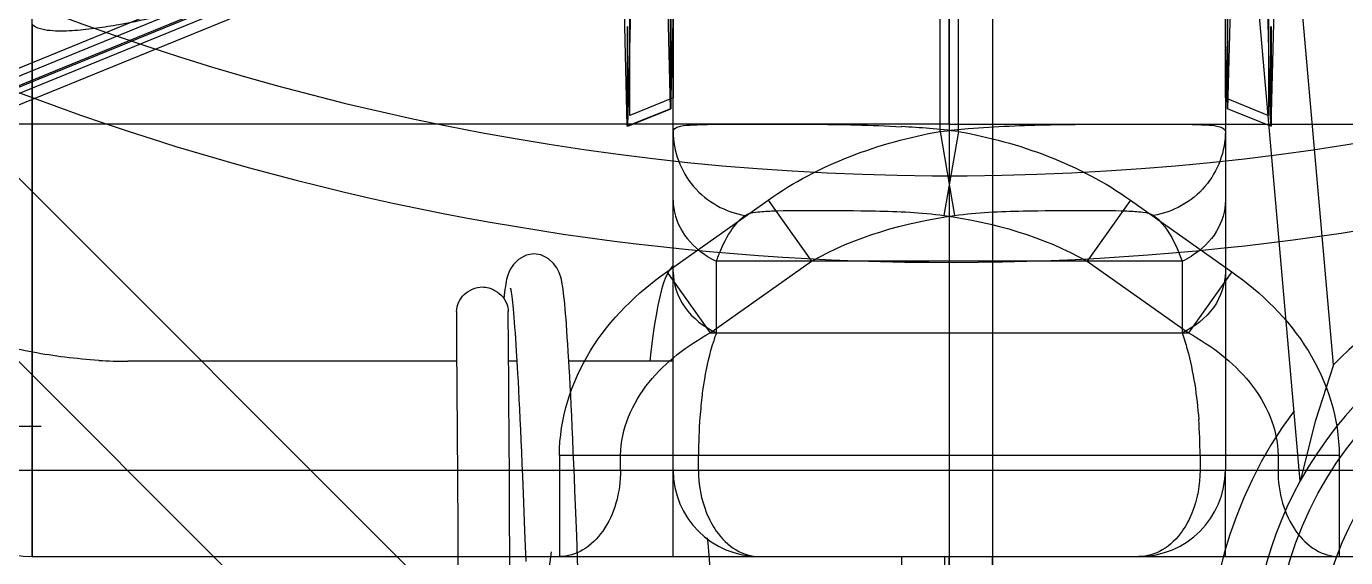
# Model space of a CAD drawing. Header units: millimetres. Extents: x -97344 to -49824, y -57049 to -40247.
# Drawn here: x -64300.34 to -64285.08, y -52811.9 to -52805.76 of the extents above; entities that cross this region are included whole.
import ezdxf

# ---------------------------------------------------------------- set-up
doc = ezdxf.new("R2010")
doc.units = ezdxf.units.MM
doc.header["$LTSCALE"] = 200
doc.linetypes.add('DOT_CENTER', pattern=[14, 12, -1, 0, -1])
for name, color, linetype in [('03___PRT_ALL_CURVES', 7, 'Continuous'), ('1', 7, 'Continuous'), ('DIM', 3, 'Continuous'), ('LAY0001', 7, 'Continuous'), ('LAY0002', 7, 'Continuous')]:
    doc.layers.add(name, color=color, linetype=linetype)

# ---------------------------------------------------------------- blocks, each defined once
blk = doc.blocks.new('23-D1024-A_DV_LOCATION_PIN_Absen-PL_2__337', base_point=(896.261, -3.18))
at = {"color": 7, "linetype": 'Continuous'}
for p, q in [((896.617, 3.699), (896.595, 3.644)), ((896.847, 3.704), (896.617, 3.699)), ((897.013, 3.547), (896.847, 3.704)), ((905.653, 3.704), (905.487, 3.547)), ((905.883, 3.699), (905.653, 3.704)), ((905.975, 3.457), (905.883, 3.699)), ((896.595, 3.644), (896.525, 3.457)), ((896.747, 3.513), (896.72, 3.436)), ((896.821, 3.569), (896.747, 3.513)), ((896.834, 3.57), (896.821, 3.569)), ((896.952, 3.537), (896.834, 3.57)), ((897.049, 3.464), (896.952, 3.537)), ((897.124, 3.287), (897.013, 3.547)), ((897.039, 3.479), (897.013, 3.547)), ((905.487, 3.547), (905.441, 3.466)), ((905.548, 3.537), (905.451, 3.464)), ((905.487, 3.547), (905.461, 3.479)), ((905.666, 3.57), (905.548, 3.537)), ((905.679, 3.569), (905.666, 3.57)), ((905.753, 3.513), (905.679, 3.569)), ((905.78, 3.436), (905.753, 3.513)), ((896.525, 3.457), (896.403, 3.045)), ((896.72, 3.436), (896.671, 3.28)), ((897.069, 3.433), (897.039, 3.479)), ((897.065, 3.452), (897.049, 3.464)), ((905.441, 3.466), (905.376, 3.287)), ((905.461, 3.479), (905.431, 3.433)), ((905.451, 3.464), (905.436, 3.453)), ((905.829, 3.28), (905.78, 3.436)), ((906.097, 3.045), (905.975, 3.457)), ((896.671, 3.28), (896.609, 3.057)), ((897.169, 3.06), (897.124, 3.287)), ((905.376, 3.287), (905.331, 3.06)), ((905.891, 3.057), (905.829, 3.28)), ((896.609, 3.057), (896.571, 2.897)), ((897.171, 3.044), (897.169, 3.06)), ((905.331, 3.06), (905.329, 3.044)), ((905.929, 2.897), (905.891, 3.057)), ((896.399, 3.03), (896.327, 2.692)), ((896.403, 3.045), (896.399, 3.03)), ((897.201, 2.701), (897.171, 3.044)), ((905.329, 3.044), (905.299, 2.701)), ((906.101, 3.03), (906.097, 3.045)), ((906.164, 2.741), (906.101, 3.03)), ((896.567, 2.883), (896.51, 2.579)), ((896.571, 2.897), (896.567, 2.883)), ((905.933, 2.883), (905.929, 2.897)), ((905.99, 2.579), (905.933, 2.883)), ((896.327, 2.692), (896.261, 2.149)), ((897.209, 2.473), (897.201, 2.701)), ((905.299, 2.701), (905.294, 2.584)), ((906.173, 2.692), (906.164, 2.741)), ((906.239, 2.149), (906.173, 2.692)), ((896.497, 2.489), (896.458, 2.104)), ((896.51, 2.579), (896.497, 2.489)), ((897.213, 2.152), (897.209, 2.473)), ((905.291, 2.473), (905.287, 2.152)), ((905.294, 2.584), (905.291, 2.473)), ((906.003, 2.489), (905.99, 2.579)), ((906.042, 2.104), (906.003, 2.489)), ((896.261, 2.149), (896.261, 1.49)), ((897.213, 1.488), (897.213, 2.152)), ((905.287, 2.152), (905.287, 1.488)), ((906.25, 1.82), (906.239, 2.149)), ((896.458, 2.104), (896.458, 1.535)), ((906.042, 1.535), (906.042, 2.104)), ((906.239, 1.49), (906.25, 1.82)), ((896.458, 1.535), (896.497, 1.15)), ((906.003, 1.15), (906.042, 1.535)), ((896.261, 1.49), (896.327, 0.948)), ((897.209, 1.166), (897.213, 1.488)), ((905.287, 1.488), (905.291, 1.166)), ((906.173, 0.948), (906.239, 1.49)), ((896.497, 1.15), (896.51, 1.06)), ((897.201, 0.938), (897.209, 1.166)), ((905.291, 1.166), (905.294, 1.055)), ((905.99, 1.06), (906.003, 1.15)), ((896.327, 0.948), (896.399, 0.61)), ((896.51, 1.06), (896.567, 0.756)), ((897.171, 0.595), (897.201, 0.938)), ((905.294, 1.055), (905.299, 0.938)), ((905.299, 0.938), (905.329, 0.595)), ((905.933, 0.756), (905.99, 1.06)), ((906.164, 0.898), (906.173, 0.948)), ((906.101, 0.61), (906.164, 0.898)), ((896.567, 0.756), (896.571, 0.742)), ((896.571, 0.742), (896.609, 0.583)), ((905.891, 0.583), (905.929, 0.742)), ((905.929, 0.742), (905.933, 0.756)), ((896.399, 0.61), (896.403, 0.594)), ((896.403, 0.594), (896.525, 0.183)), ((896.609, 0.583), (896.671, 0.359)), ((897.124, 0.353), (897.169, 0.58)), ((897.169, 0.58), (897.171, 0.595)), ((905.329, 0.595), (905.331, 0.58)), ((905.331, 0.58), (905.376, 0.353)), ((905.829, 0.359), (905.891, 0.583)), ((905.975, 0.183), (906.097, 0.594)), ((906.097, 0.594), (906.101, 0.61)), ((896.671, 0.359), (896.72, 0.203)), ((897.013, 0.092), (897.124, 0.353)), ((905.376, 0.353), (905.441, 0.173)), ((905.78, 0.203), (905.829, 0.359)), ((896.525, 0.183), (896.595, -0.005)), ((896.72, 0.203), (896.747, 0.126)), ((896.952, 0.102), (897.049, 0.175)), ((897.039, 0.16), (897.013, 0.092)), ((897.069, 0.206), (897.039, 0.16)), ((897.049, 0.175), (897.065, 0.187)), ((905.431, 0.206), (905.461, 0.16)), ((905.436, 0.187), (905.451, 0.175)), ((905.441, 0.173), (905.487, 0.092)), ((905.451, 0.175), (905.548, 0.102)), ((905.461, 0.16), (905.487, 0.092)), ((905.753, 0.126), (905.78, 0.203)), ((905.883, -0.06), (905.975, 0.183)), ((896.747, 0.126), (896.821, 0.07)), ((896.821, 0.07), (896.834, 0.07)), ((896.834, 0.07), (896.952, 0.102)), ((896.847, -0.064), (897.013, 0.092)), ((905.487, 0.092), (905.653, -0.064)), ((905.548, 0.102), (905.666, 0.07)), ((905.666, 0.07), (905.679, 0.07)), ((905.679, 0.07), (905.753, 0.126)), ((896.595, -0.005), (896.617, -0.06)), ((896.617, -0.06), (896.847, -0.064)), ((905.653, -0.064), (905.883, -0.06))]:
    blk.add_line(p, q, dxfattribs=at)
at = {"color": 140, "linetype": 'Continuous'}
for p, q in [((896.747, 3.513), (896.617, 3.699)), ((896.847, 3.704), (896.952, 3.537)), ((905.548, 3.537), (905.653, 3.704)), ((905.883, 3.699), (905.753, 3.513)), ((896.617, -0.06), (896.747, 0.126)), ((896.952, 0.102), (896.847, -0.064)), ((905.653, -0.064), (905.548, 0.102)), ((905.753, 0.126), (905.883, -0.06))]:
    blk.add_line(p, q, dxfattribs=at)
for radius in [2.276, 1.382]:
    blk.add_circle((901.25, 1.82), radius, dxfattribs=at)
at = {"color": 7, "linetype": 'Continuous'}
for start, end in [(22.0771, 157.9229), (202.0771, 337.9229)]:
    blk.add_arc((901.25, 1.82), 5, start, end, dxfattribs=at)
at = {"color": 140, "linetype": 'Continuous'}
for start, end in [(23.1678, 156.8322), (203.1678, 336.8322)]:
    blk.add_arc((901.25, 1.82), 4.789, start, end, dxfattribs=at)
at = {"layer": '1', "color": 1, "linetype": 'DOT_CENTER'}
for p, q in [((901.25, 8.82), (901.25, -5.18)), ((908.25, 1.82), (894.25, 1.82))]:
    blk.add_line(p, q, dxfattribs=at)
blk = doc.blocks.new('PH_23_COMPONENTS_BASESTAND-0_5m_Absen-PL__347', base_point=(431.261, -23.18))
blk.add_blockref('23-D1024-A_DV_LOCATION_PIN_Absen-PL_2__337', (896.261, -3.18))
blk = doc.blocks.new('23-D1020-B_EXTRUSION-MAIN-BODY_BASESTAND-0_5m_Absen-PL__363', base_point=(418.75, -61.98))
at = {"color": 7, "linetype": 'Continuous'}
for p, q in [((422.809, 1.191), (421.909, 11.472)), ((423.193, 2.534), (422.428, 11.283)), ((419.25, 9.52), (419.25, -47.48)), ((418.75, 9.02), (418.75, -46.98)), ((423.193, 2.534), (422.98, 1.878)), ((422.98, 1.878), (422.809, 1.191))]:
    blk.add_line(p, q, dxfattribs=at)
for radius, start, end in [(5, 45.0001, 135.3483), (4.5, 218.8518, 151.1482), (5, 143.3685, 226.6315), (4.5, 151.1482, 218.8518)]:
    blk.add_arc((426.75, -0.98), radius, start, end, dxfattribs=at)
blk = doc.blocks.new('23-D1023-B_CURAVLE-PLATE-RIGHT_Absen-PL__364', base_point=(865.652, -91.98))
at = {"color": 7, "linetype": 'Continuous'}
for radius, start in [(29.5, 217.5551), (30.5, 248.5714)]:
    blk.add_arc((918.75, 34.22), radius, start, 316.9552, dxfattribs=at)
blk = doc.blocks.new('CAP-SCREW-CYLINDRICAL-HEAD_DIN-912_M5x16_DIN-912_A2-70_STAINLESS-STEEL_4__366', base_point=(422.5, -5.23))
at = {"color": 7, "linetype": 'Continuous'}
for p, q in [((426.75, 1.329), (424.75, 0.174)), ((428.75, 0.174), (426.75, 1.329)), ((424.75, 0.174), (424.75, -2.135)), ((428.75, -2.135), (428.75, 0.174)), ((424.75, -2.135), (426.75, -3.29)), ((426.75, -3.29), (428.75, -2.135))]:
    blk.add_line(p, q, dxfattribs=at)
blk.add_circle((426.75, -0.98), 4.25, dxfattribs=at)
at = {"color": 140, "linetype": 'Continuous'}
blk.add_circle((426.75, -0.98), 3.75, dxfattribs=at)
at = {"color": 7, "linetype": 'Continuous'}
for start, end in [(90, 150), (30, 90), (150, 210), (330, 30), (210, 270), (270, 330)]:
    blk.add_arc((426.75, -0.98), 2.309, start, end, dxfattribs=at)
blk = doc.blocks.new('Top1', base_point=(668.75, -75.52))
at = {"color": 7, "linetype": 'Continuous'}
for p, q in [((400.761, 11.921), (417.468, -4.785)), ((399.7, 10.861), (416.407, -5.846))]:
    blk.add_line(p, q, dxfattribs=at)
at = {"layer": '1', "color": 1, "linetype": 'DOT_CENTER'}
for p, q in [((418.75, 43.169), (418.75, -93.98)), ((918.75, 43.169), (918.75, -93.98))]:
    blk.add_line(p, q, dxfattribs=at)
for name, p in [('23-D1020-B_EXTRUSION-MAIN-BODY_BASESTAND-0_5m_Absen-PL__363', (418.75, -61.98)), ('23-D1023-B_CURAVLE-PLATE-RIGHT_Absen-PL__364', (865.652, -91.98)), ('PH_23_COMPONENTS_BASESTAND-0_5m_Absen-PL__347', (431.261, -23.18)), ('CAP-SCREW-CYLINDRICAL-HEAD_DIN-912_M5x16_DIN-912_A2-70_STAINLESS-STEEL_4__366', (422.5, -5.23))]:
    blk.add_blockref(name, p)
blk = doc.blocks.new('*U1521')
blk.add_blockref('Top1', (0, -50.114))
blk = doc.blocks.new('*U1522')
at = {"layer": 'DIM', "color": 0, "linetype": 'ByBlock', "lineweight": -2, "transparency": 16777216}
for p in [(5000, 0), (5500, 0)]:
    blk.add_blockref('*U1521', p, dxfattribs=at)
blk = doc.blocks.new('2250')
at = {"color": 7, "linetype": 'Continuous'}
for p, q in [((-45592.927, -64435.819), (-45592.932, -64435.862)), ((-45592.929, -64435.86), (-45592.898, -64435.92)), ((-45593.481, -64436.008), (-45593.478, -64436.441)), ((-45592.878, -64436.429), (-45592.881, -64436.005)), ((-45592.788, -64436.467), (-45592.781, -64436.582)), ((-45592.18, -64436.582), (-45592.187, -64436.469)), ((-45591.232, -64436.472), (-45591.245, -64436.582)), ((-45593.477, -64436.582), (-45597.281, -64436.582)), ((-45592.781, -64436.582), (-45592.877, -64436.582)), ((-45590.974, -64436.582), (-45592.18, -64436.582)), ((-45592.717, -64437.912), (-45592.704, -64438.216)), ((-45592.704, -64438.216), (-45592.692, -64438.544)), ((-45592.089, -64438.601), (-45592.103, -64438.247)), ((-45592.692, -64438.544), (-45592.678, -64438.896)), ((-45592.075, -64438.981), (-45592.089, -64438.601)), ((-45590.579, -64438.624), (-45590.574, -64438.683)), ((-45094.743, -64456.724), (-45092.381, -64438.784)), ((-45587.781, -64463.84), (-45587.781, -64438.84)), ((-45587.281, -64464.34), (-45587.281, -64438.84)), ((-45088.331, -64462.361), (-45088.331, -64438.84)), ((-45087.831, -64462.361), (-45087.831, -64438.84))]:
    blk.add_line(p, q, dxfattribs=at)
for points in [[(-45592.584, -64435.34), (-45592.675, -64435.357), (-45592.761, -64435.405), (-45592.821, -64435.465), (-45592.855, -64435.515), (-45592.875, -64435.555), (-45592.886, -64435.586), (-45592.894, -64435.611), (-45592.9, -64435.636), (-45592.905, -64435.661), (-45592.91, -64435.688), (-45592.914, -64435.716), (-45592.919, -64435.748), (-45592.923, -64435.782), (-45592.927, -64435.819)], [(-45592.228, -64435.924), (-45592.232, -64435.876), (-45592.237, -64435.832), (-45592.242, -64435.792), (-45592.247, -64435.755), (-45592.251, -64435.721), (-45592.256, -64435.691), (-45592.262, -64435.662), (-45592.267, -64435.636), (-45592.274, -64435.609), (-45592.283, -64435.581), (-45592.296, -64435.547), (-45592.32, -64435.502), (-45592.359, -64435.45), (-45592.421, -64435.395), (-45592.505, -64435.353), (-45592.584, -64435.34)], [(-45590.974, -64435.473), (-45591.021, -64435.533), (-45591.058, -64435.605), (-45591.085, -64435.674), (-45591.108, -64435.751), (-45591.13, -64435.838), (-45591.151, -64435.937), (-45591.171, -64436.049), (-45591.192, -64436.175)], [(-45592.855, -64435.74), (-45592.856, -64435.739), (-45592.855, -64435.742), (-45592.853, -64435.751), (-45592.85, -64435.765), (-45592.847, -64435.784), (-45592.844, -64435.806)], [(-45592.844, -64435.806), (-45592.84, -64435.833), (-45592.836, -64435.864), (-45592.832, -64435.899), (-45592.828, -64435.937), (-45592.824, -64435.98), (-45592.82, -64436.026), (-45592.816, -64436.076), (-45592.811, -64436.131), (-45592.807, -64436.19)], [(-45592.187, -64436.469), (-45592.192, -64436.384), (-45592.198, -64436.304), (-45592.203, -64436.229), (-45592.208, -64436.159), (-45592.213, -64436.093), (-45592.218, -64436.032), (-45592.223, -64435.976), (-45592.228, -64435.924)], [(-45592.807, -64436.19), (-45592.802, -64436.252), (-45592.797, -64436.32), (-45592.793, -64436.391), (-45592.788, -64436.467)], [(-45591.192, -64436.175), (-45591.212, -64436.316), (-45591.232, -64436.472)], [(-45593.478, -64436.441), (-45593.475, -64436.856), (-45593.474, -64436.97), (-45593.474, -64437.088), (-45593.473, -64437.21), (-45593.472, -64437.335), (-45593.471, -64437.464), (-45593.469, -64437.867)], [(-45592.872, -64437.431), (-45592.872, -64437.305), (-45592.873, -64437.183), (-45592.874, -64437.064), (-45592.875, -64436.948), (-45592.875, -64436.836), (-45592.878, -64436.429)], [(-45592.781, -64436.582), (-45592.773, -64436.723), (-45592.768, -64436.818), (-45592.762, -64436.918), (-45592.757, -64437.024), (-45592.752, -64437.134), (-45592.746, -64437.25), (-45592.74, -64437.371), (-45592.735, -64437.498), (-45592.729, -64437.63), (-45592.723, -64437.768), (-45592.717, -64437.912)], [(-45592.103, -64438.247), (-45592.11, -64438.081), (-45592.116, -64437.921), (-45592.123, -64437.767), (-45592.129, -64437.62), (-45592.135, -64437.479), (-45592.141, -64437.344), (-45592.147, -64437.215), (-45592.153, -64437.091), (-45592.159, -64436.974), (-45592.165, -64436.862), (-45592.17, -64436.756), (-45592.176, -64436.655), (-45592.18, -64436.582)], [(-45592.859, -64439.443), (-45592.863, -64438.831), (-45592.864, -64438.681), (-45592.865, -64438.533), (-45592.866, -64438.388), (-45592.867, -64438.244), (-45592.868, -64438.102), (-45592.868, -64437.963), (-45592.872, -64437.431)], [(-45593.469, -64437.867), (-45593.468, -64438.007), (-45593.467, -64438.149), (-45593.466, -64438.294), (-45593.466, -64438.441), (-45593.465, -64438.59), (-45593.464, -64438.741), (-45593.463, -64438.893), (-45593.459, -64439.517)], [(-45590.574, -64438.683), (-45590.546, -64439.022), (-45590.517, -64439.385)]]:
    blk.add_lwpolyline(points, dxfattribs=at)
blk.add_arc((-45597.279, -64430.743), 5.839, 266.6809, 269.9781, dxfattribs=at)
for points, knots in [([(-45593.479, -64436.008), (-45593.479, -64435.972), (-45593.463, -64435.897), (-45593.393, -64435.805), (-45593.296, -64435.742), (-45593.219, -64435.723), (-45593.181, -64435.723)], [0, 0, 0, 0, 0.243282, 0.490029, 0.745527, 1, 1, 1, 1]), ([(-45593.181, -64435.723), (-45593.156, -64435.723), (-45593.059, -64435.738), (-45592.97, -64435.8), (-45592.929, -64435.86)], [0, 0, 0, 0, 0.253357, 1, 1, 1, 1]), ([(-45597.617, -64436.572), (-45597.747, -64436.564), (-45598.126, -64436.529), (-45598.501, -64436.459), (-45598.743, -64436.399)], [0, 0, 0, 0, 0.344588, 1, 1, 1, 1])]:
    blk.add_open_spline(points, degree=3, knots=knots, dxfattribs=at)
blk.add_open_spline([(-45592.898, -64435.92), (-45592.888, -64435.947), (-45592.883, -64435.977), (-45592.883, -64436.005)], degree=3, dxfattribs=at)
at = {"layer": '03___PRT_ALL_CURVES', "color": 7, "linetype": 'Continuous'}
for p, q in [((-45098.388, -64438.84), (-45098.388, -64419.739)), ((-45590.974, -64437.668), (-45590.974, -64435.547)), ((-45590.974, -64438.84), (-45590.974, -64437.84)), ((-45084.588, -64438.84), (-45084.588, -64437.84))]:
    blk.add_line(p, q, dxfattribs=at)
at = {"layer": 'LAY0001', "color": 7, "linetype": 'Continuous'}
for p, q in [((-45590.974, -64437.84), (-45590.974, -64429.151)), ((-45587.674, -64433.926), (-45587.674, -64429.151)), ((-45087.888, -64433.926), (-45087.888, -64429.151)), ((-45084.588, -64429.151), (-45084.588, -64437.84)), ((-45098.388, -64432.685), (-45098.388, -64438.84)), ((-45587.674, -64433.926), (-45587.842, -64434.897)), ((-45087.888, -64433.926), (-45087.719, -64434.897)), ((-45086.612, -64433.847), (-45086.034, -64433.841)), ((-45585.686, -64434.718), (-45586.186, -64435.425)), ((-45585.686, -64434.718), (-45584.515, -64435.547)), ((-45091.047, -64435.547), (-45089.875, -64434.718)), ((-45089.875, -64434.718), (-45089.375, -64435.425)), ((-45085.145, -64435.279), (-45085.088, -64435.425)), ((-45590.474, -64436.254), (-45590.474, -64435.425)), ((-45586.186, -64435.425), (-45590.474, -64435.425)), ((-45586.186, -64435.425), (-45585.015, -64436.254)), ((-45090.547, -64436.254), (-45089.375, -64435.425)), ((-45085.088, -64435.425), (-45089.375, -64435.425)), ((-45085.088, -64435.425), (-45085.088, -64436.254)), ((-45584.515, -64435.547), (-45585.015, -64436.254)), ((-45091.047, -64435.547), (-45090.547, -64436.254)), ((-45590.474, -64436.254), (-45585.015, -64436.254)), ((-45090.547, -64436.254), (-45085.088, -64436.254)), ((-45590.974, -64437.668), (-45583.272, -64437.668)), ((-45590.681, -64437.84), (-45590.681, -64437.668)), ((-45583.979, -64437.668), (-45583.979, -64437.84)), ((-45583.272, -64437.668), (-45583.272, -64438.84)), ((-45092.289, -64437.668), (-45084.588, -64437.668)), ((-45092.289, -64437.668), (-45092.289, -64438.84)), ((-45091.582, -64437.84), (-45091.582, -64437.668)), ((-45084.881, -64437.668), (-45084.881, -64437.84)), ((-45590.974, -64437.84), (-45576.174, -64437.84)), ((-45099.388, -64437.84), (-45084.588, -64437.84)), ((-45589.974, -64438.84), (-45575.245, -64438.84)), ((-45098.388, -64438.84), (-45085.588, -64438.84))]:
    blk.add_line(p, q, dxfattribs=at)
for centre, radius, start, end in [((-45588.982, -64445.564), 11.713, 85.2376, 86.8225), ((-45588.772, -64443.061), 9.201, 83.141, 85.2464), ((-45590.03, -64434.484), 1.041, 237.9618, 244.7864), ((-45085.531, -64434.484), 1.041, 295.2136, 302.0382), ((-45588.062, -64437.106), 2.558, 160.5479, 162.7888), ((-45585.627, -64437.627), 5.053, 172.5105, 175.4846), ((-45585.141, -64437.666), 5.54, 175.4833, 180.0224), ((-45090.435, -64437.666), 5.554, 359.9817, 4.2247), ((-45589.974, -64437.84), 1, 180, 270), ((-45098.388, -64437.84), 1, 180, 270), ((-45085.588, -64437.84), 1, 270, 0)]:
    blk.add_arc(centre, radius, start, end, dxfattribs=at)
for points, knots in [([(-45096.386, -64432.464), (-45096.551, -64432.508), (-45096.883, -64432.592), (-45097.301, -64432.68), (-45097.638, -64432.734), (-45097.892, -64432.762), (-45098.108, -64432.769), (-45098.274, -64432.75), (-45098.362, -64432.718), (-45098.388, -64432.685)], [0, 0, 0, 0, 0.250223, 0.500431, 0.625541, 0.750638, 0.87567, 0.938162, 1, 1, 1, 1]), ([(-45590.974, -64433.926), (-45590.974, -64433.903), (-45590.899, -64433.853), (-45590.755, -64433.852), (-45590.52, -64433.838), (-45590.054, -64433.842), (-45589.314, -64433.838), (-45588.682, -64433.85), (-45588.333, -64433.87)], [0, 0, 0, 0, 0.026179, 0.080605, 0.16851, 0.28795, 0.606778, 1, 1, 1, 1]), ([(-45590.974, -64433.926), (-45590.974, -64434.152), (-45590.803, -64434.62), (-45590.367, -64434.86), (-45590.142, -64434.897)], [0, 0, 0, 0, 0.497632, 1, 1, 1, 1]), ([(-45087.888, -64433.926), (-45087.779, -64433.913), (-45087.355, -64433.87), (-45086.929, -64433.854), (-45086.612, -64433.847)], [0, 0, 0, 0, 0.256136, 1, 1, 1, 1]), ([(-45086.034, -64433.841), (-45085.833, -64433.84), (-45085.476, -64433.841), (-45085.072, -64433.838), (-45084.816, -64433.849), (-45084.696, -64433.855), (-45084.588, -64433.888), (-45084.588, -64433.926)], [0, 0, 0, 0, 0.412139, 0.725096, 0.838407, 0.920924, 1, 1, 1, 1]), ([(-45084.588, -64433.926), (-45084.588, -64434.152), (-45084.759, -64434.62), (-45085.194, -64434.86), (-45085.419, -64434.897)], [0, 0, 0, 0, 0.497632, 1, 1, 1, 1]), ([(-45590.974, -64434.718), (-45590.974, -64434.843), (-45590.895, -64435.108), (-45590.697, -64435.294), (-45590.582, -64435.366)], [0, 0, 0, 0, 0.480237, 1, 1, 1, 1]), ([(-45590.142, -64434.897), (-45590.107, -64434.873), (-45589.999, -64434.852), (-45589.723, -64434.837), (-45589.258, -64434.841), (-45588.596, -64434.839), (-45588.105, -64434.861), (-45587.842, -64434.897)], [0, 0, 0, 0, 0.055495, 0.136995, 0.363478, 0.655981, 1, 1, 1, 1]), ([(-45087.719, -64434.897), (-45087.457, -64434.861), (-45086.966, -64434.839), (-45086.303, -64434.841), (-45085.839, -64434.837), (-45085.562, -64434.852), (-45085.454, -64434.873), (-45085.419, -64434.897)], [0, 0, 0, 0, 0.344029, 0.636543, 0.863012, 0.944503, 1, 1, 1, 1]), ([(-45084.588, -64434.718), (-45084.588, -64434.843), (-45084.667, -64435.108), (-45084.864, -64435.294), (-45084.979, -64435.366)], [0, 0, 0, 0, 0.480237, 1, 1, 1, 1]), ([(-45590.266, -64435.019), (-45590.256, -64435.006), (-45590.22, -64434.962), (-45590.177, -64434.921), (-45590.142, -64434.897)], [0, 0, 0, 0, 0.276663, 1, 1, 1, 1]), ([(-45085.419, -64434.897), (-45085.394, -64434.915), (-45085.275, -64435.02), (-45085.197, -64435.163), (-45085.145, -64435.279)], [0, 0, 0, 0, 0.19483, 1, 1, 1, 1]), ([(-45590.474, -64435.425), (-45590.458, -64435.382), (-45590.403, -64435.24), (-45590.332, -64435.103), (-45590.266, -64435.019)], [0, 0, 0, 0, 0.299972, 1, 1, 1, 1]), ([(-45590.974, -64435.547), (-45590.974, -64435.69), (-45590.868, -64435.995), (-45590.616, -64436.187), (-45590.474, -64436.254)], [0, 0, 0, 0, 0.476243, 1, 1, 1, 1]), ([(-45584.515, -64435.547), (-45584.169, -64435.791), (-45583.546, -64436.394), (-45583.272, -64437.247), (-45583.272, -64437.668)], [0, 0, 0, 0, 0.501413, 1, 1, 1, 1]), ([(-45092.289, -64437.668), (-45092.289, -64437.247), (-45092.015, -64436.394), (-45091.392, -64435.791), (-45091.047, -64435.547)], [0, 0, 0, 0, 0.498565, 1, 1, 1, 1]), ([(-45084.588, -64435.547), (-45084.588, -64435.69), (-45084.694, -64435.995), (-45084.945, -64436.187), (-45085.088, -64436.254)], [0, 0, 0, 0, 0.476243, 1, 1, 1, 1]), ([(-45590.636, -64436.969), (-45590.628, -64436.908), (-45590.596, -64436.699), (-45590.55, -64436.492), (-45590.505, -64436.349)], [0, 0, 0, 0, 0.289099, 1, 1, 1, 1]), ([(-45585.015, -64436.254), (-45584.751, -64436.403), (-45584.253, -64436.764), (-45583.979, -64437.366), (-45583.979, -64437.668)], [0, 0, 0, 0, 0.501106, 1, 1, 1, 1]), ([(-45091.582, -64437.668), (-45091.582, -64437.366), (-45091.308, -64436.764), (-45090.81, -64436.403), (-45090.547, -64436.254)], [0, 0, 0, 0, 0.498896, 1, 1, 1, 1]), ([(-45085.088, -64436.254), (-45085.066, -64436.316), (-45084.966, -64436.643), (-45084.916, -64436.983), (-45084.896, -64437.257)], [0, 0, 0, 0, 0.194914, 1, 1, 1, 1]), ([(-45583.979, -64437.84), (-45583.979, -64437.968), (-45583.945, -64438.218), (-45583.798, -64438.546), (-45583.567, -64438.778), (-45583.366, -64438.84), (-45583.272, -64438.84)], [0, 0, 0, 0, 0.287632, 0.555373, 0.790711, 1, 1, 1, 1]), ([(-45091.582, -64437.84), (-45091.582, -64437.968), (-45091.616, -64438.218), (-45091.763, -64438.546), (-45091.995, -64438.778), (-45092.196, -64438.84), (-45092.289, -64438.84)], [0, 0, 0, 0, 0.287632, 0.555373, 0.790711, 1, 1, 1, 1]), ([(-45590.475, -64438.545), (-45590.414, -64438.632), (-45590.269, -64438.778), (-45590.068, -64438.84), (-45589.974, -64438.84)], [0, 0, 0, 0, 0.529408, 1, 1, 1, 1]), ([(-45085.087, -64438.545), (-45085.147, -64438.632), (-45085.293, -64438.778), (-45085.494, -64438.84), (-45085.588, -64438.84)], [0, 0, 0, 0, 0.529409, 1, 1, 1, 1])]:
    blk.add_open_spline(points, degree=3, knots=knots, dxfattribs=at)
for points in [[(-45587.674, -64433.926), (-45586.971, -64434.048), (-45586.269, -64434.307), (-45585.686, -64434.718)], [(-45089.875, -64434.718), (-45089.293, -64434.307), (-45088.59, -64434.048), (-45087.888, -64433.926)], [(-45587.842, -64434.897), (-45587.269, -64434.977), (-45586.691, -64435.14), (-45586.186, -64435.425)], [(-45089.375, -64435.425), (-45088.871, -64435.14), (-45088.293, -64434.977), (-45087.719, -64434.897)], [(-45590.681, -64437.84), (-45590.681, -64438.008), (-45590.65, -64438.181), (-45590.587, -64438.337)], [(-45084.881, -64437.84), (-45084.881, -64438.008), (-45084.911, -64438.181), (-45084.975, -64438.337)], [(-45590.587, -64438.337), (-45590.557, -64438.41), (-45590.52, -64438.481), (-45590.475, -64438.545)], [(-45084.975, -64438.337), (-45085.004, -64438.41), (-45085.041, -64438.481), (-45085.087, -64438.545)]]:
    blk.add_open_spline(points, degree=3, dxfattribs=at)
at = {"layer": 'LAY0002', "color": 7, "linetype": 'Continuous'}
for p, q in [((-45587.781, -64433.84), (-45587.781, -64414.748)), ((-45087.781, -64433.84), (-45087.781, -64414.748)), ((-45590.974, -64427.687), (-45590.974, -64433.536)), ((-45084.588, -64433.536), (-45084.588, -64427.687)), ((-45591.474, -64433.741), (-45591.474, -64427.891)), ((-45084.088, -64427.891), (-45084.088, -64433.741)), ((-45099.388, -64433.536), (-45087.888, -64428.842)), ((-45591.004, -64433.662), (-45591.122, -64429.047)), ((-45590.999, -64433.662), (-45590.881, -64429.047)), ((-45099.467, -64433.662), (-45088.165, -64429.047)), ((-45087.888, -64429.046), (-45099.388, -64433.741)), ((-45099.154, -64433.662), (-45087.852, -64429.047)), ((-45084.562, -64433.662), (-45084.681, -64429.047)), ((-45084.558, -64433.662), (-45084.44, -64429.047)), ((-45591.504, -64433.866), (-45591.622, -64429.251)), ((-45591.499, -64433.866), (-45591.381, -64429.251)), ((-45099.472, -64433.866), (-45088.17, -64429.251)), ((-45099.149, -64433.866), (-45087.846, -64429.251)), ((-45084.062, -64433.866), (-45084.181, -64429.251)), ((-45084.058, -64433.866), (-45083.94, -64429.251)), ((-45591.004, -64433.662), (-45591.004, -64432.507)), ((-45590.999, -64432.507), (-45590.999, -64433.662)), ((-45084.562, -64432.507), (-45084.562, -64433.662)), ((-45084.558, -64433.662), (-45084.558, -64432.507)), ((-45591.504, -64432.711), (-45591.504, -64433.866)), ((-45591.499, -64433.866), (-45591.499, -64432.711)), ((-45084.062, -64433.866), (-45084.062, -64432.711)), ((-45084.058, -64432.711), (-45084.058, -64433.866)), ((-45590.974, -64433.536), (-45591.474, -64433.741)), ((-45084.588, -64433.536), (-45084.088, -64433.741)), ((-45591.004, -64433.662), (-45591.504, -64433.866)), ((-45591.499, -64433.866), (-45590.999, -64433.662)), ((-45084.062, -64433.866), (-45084.562, -64433.662)), ((-45084.558, -64433.662), (-45084.058, -64433.866)), ((-45587.781, -64433.84), (-45569.781, -64433.84)), ((-45087.781, -64433.84), (-45105.781, -64433.84))]:
    blk.add_line(p, q, dxfattribs=at)
blk = doc.blocks.new('*U1514')
at = {"layer": 'DIM', "color": 3}
blk.add_blockref('2250', (45347.11, 64440.647), dxfattribs=at)
blk = doc.blocks.new('*U1516')
at = {"layer": 'DIM', "color": 0, "linetype": 'ByBlock', "lineweight": -2, "transparency": 16777216}
for p in [(5000, 0), (5500, 0)]:
    blk.add_blockref('*U1514', p, dxfattribs=at)

msp = doc.modelspace()

# ---------------------------------------------------------------- block references
at = {"layer": 'DIM', "color": 3}
for name, p in [('*U1522', (-69539.665, -52837.614)), ('*U1516', (-69548.994, -52813.697))]:
    msp.add_blockref(name, p, dxfattribs=at)

doc.saveas('drawing.dxf')
